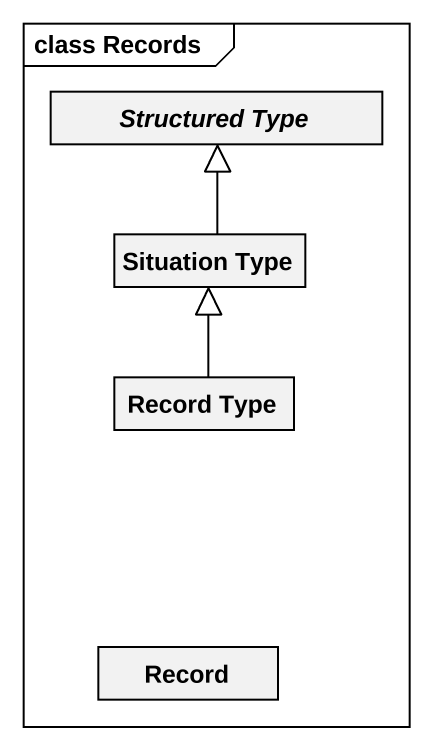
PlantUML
@startuml
mainframe class Records
hide circle
hide empty members
abstract class "Structured Type" as Structured_Type
class "Situation Type" as Situation_Type
class "Record Type" as Record_Type
class "Record" as Record_
Situation_Type -up-|> Structured_Type
Record_Type -up-|> Situation_Type
@enduml
